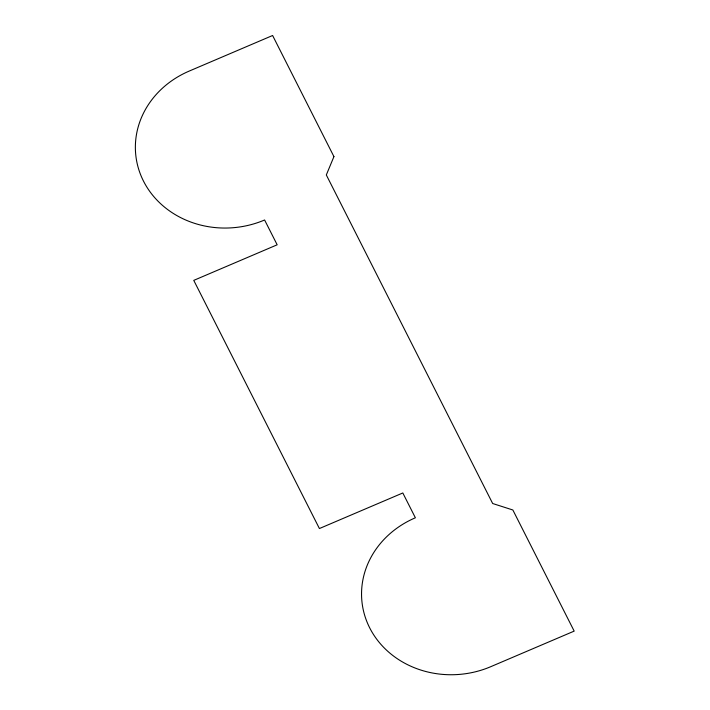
<?xml version="1.0" encoding="UTF-8"?>
<svg xmlns="http://www.w3.org/2000/svg" width="710" height="710" viewBox="0 0 710 710"><rect width="100%" height="100%" fill="white"/><g stroke="black" fill="none" stroke-linecap="round" stroke-linejoin="round"><path stroke-width="1.06" d="M333.931 156.617L326.316 174.953L492.669 503.514L512.86 509.993L574.177 631.11L490.77 666.681A91.617 82.413 -5.8 0 1 369.67 627.817A91.617 82.413 -5.8 0 1 415.377 517.785L402.818 492.971L319.411 528.542L193.759 280.379L277.166 244.799L264.599 219.985A91.617 82.413 -5.8 0 1 143.491 181.112A91.617 82.413 -5.8 0 1 189.206 71.08L272.613 35.5L333.931 156.617"/></g></svg>
